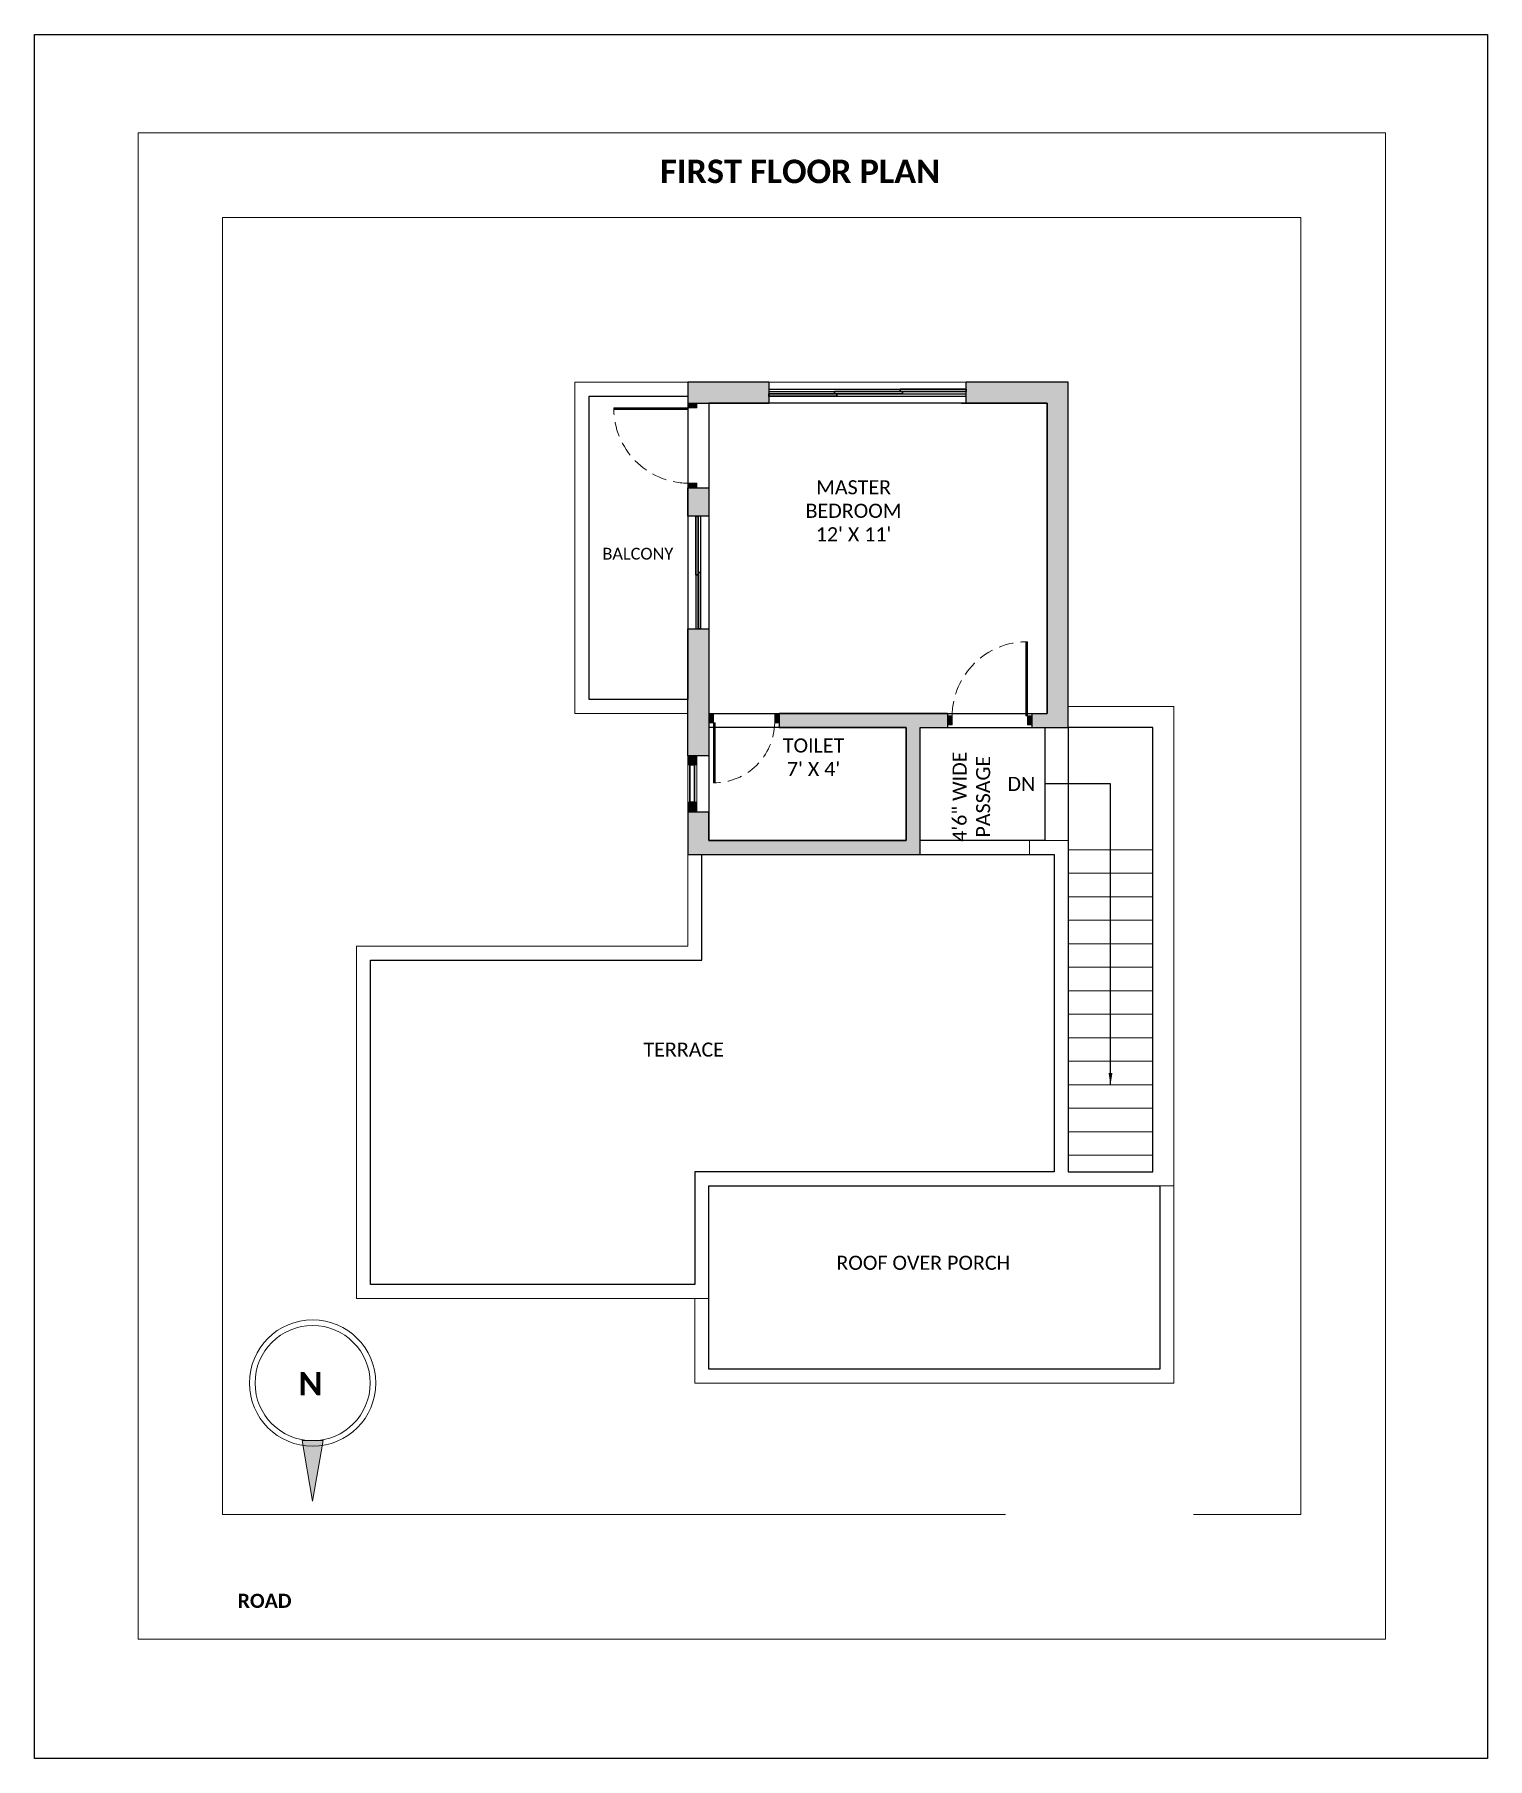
# Model space of a CAD drawing. Header units: inches. Extents: x 249 to 867, y 135 to 869.
import ezdxf

# ---------------------------------------------------------------- set-up
doc = ezdxf.new("R2010")
doc.units = ezdxf.units.IN
doc.linetypes.add('HIDDEN2', pattern=[0.1875, 0.125, -0.0625])
for name, color, linetype, lineweight in [('A-wall_Partheight', 2, 'Continuous', 20), ('A-window frame', 252, 'Continuous', 25), ('A_Door_flush and sliding door', 38, 'Continuous', 20), ('A_Glaze_window and louvers', 141, 'Continuous', 30), ('A_text', 7, 'Continuous', 25), ('DIM PLAN', 8, 'Continuous', 18), ('H_Hatch', 8, 'Continuous', 9), ('L_vegetation_shrubs and groundcover', 3, 'Continuous', 13)]:
    doc.layers.add(name, color=color, linetype=linetype, lineweight=lineweight)
for name, color, linetype in [('A_hatch wall', 253, 'Continuous'), ('PP-OUTER', 2, 'Continuous'), ('PP-ROOM1', 3, 'Continuous'), ('PP-ROOM2', 3, 'Continuous'), ('PP-ROOM3', 3, 'Continuous'), ('PP-ROOM4', 3, 'Continuous'), ('PP-ROOM5', 3, 'Continuous'), ('PP-ROOM6', 3, 'Continuous'), ('PP-TOILET', 3, 'Continuous'), ('PP-Wall', 253, 'Continuous')]:
    doc.layers.add(name, color=color, linetype=linetype)
doc.styles.add('GARAMOND', font='GARA.TTF')
doc.styles.get("Standard").update_dxf_attribs({"font": 'arial.ttf'})
doc.dimstyles.new('DIM-FOOT-100', dxfattribs={"dimtxt": 7, "dimasz": 5, "dimexe": 4, "dimexo": 4, "dimgap": 2, "dimtad": 1, "dimdec": 0, "dimzin": 3, "dimdsep": 46, "dimlunit": 4, "dimtxsty": 'GARAMOND', "dimcen": 0.009, "dimclrd": 8, "dimclre": 8, "dimclrt": 7, "dimadec": 0, "dimazin": 0, "dimtfac": 1, "dimtdec": 0, "dimtmove": 0, "dimatfit": 3, "dimfxl": 1, "dimtolj": 1, "dimtzin": 0, "dimarcsym": 0})

# ---------------------------------------------------------------- blocks, each defined once
blk = doc.blocks.new('A$C4C475DD6')
at = {"layer": 'A-wall_Partheight', "linetype": 'Continuous'}
blk.add_lwpolyline([(0, 9), (48, 9), (48, 0), (0, 0)], close=True, dxfattribs=at)
at = {"layer": 'A-window frame', "ltscale": 10}
for p, q in [((48, 5.5), (0, 5.5)), ((48, 4.5), (0, 4.5)), ((48, 3.5), (0, 3.5))]:
    blk.add_line(p, q, dxfattribs=at)
at = {"layer": 'A_Glaze_window and louvers', "ltscale": 10}
for points in [[(0, 5.5), (24, 5.5), (24, 4.5), (0, 4.5)], [(23, 4.5), (48, 4.5), (48, 3.5), (23, 3.5)]]:
    blk.add_lwpolyline(points, close=True, dxfattribs=at)
blk = doc.blocks.new('A$C39926DF2')
at = {"layer": 'H_Hatch', "linetype": 'Continuous'}
h = blk.add_hatch(dxfattribs=at)
h.set_pattern_fill('ANSI31', color=256, angle=360)
h.set_pattern_definition([(315, (-26463.96782, -560.02307), (-0.08838834765, -0.08838834765), [])])
edge = h.paths.add_edge_path()
edge.add_arc((32.09, 34.28), 3.35, -6.71085, 5.42159, ccw=False)
edge.add_line((35.43, 33.89), (3.94, 33.89))
edge.add_line((3.94, 33.89), (3.94, 34.6))
edge.add_line((3.94, 34.6), (35.43, 34.6))
h.paths.add_polyline_path([(3.94, 36.57), (3.94, 34.6), (0, 34.6), (0, 36.57)])
h.paths.add_polyline_path([(3.94, 2.54), (3.94, 0.57), (0, 0.57), (0, 2.54)])
at = {"layer": 'A_Door_flush and sliding door', "linetype": 'Continuous'}
for points in [[(3.94, 34.6), (0, 34.6), (0, 36.57), (3.94, 36.57), (3.94, 34.6)], [(3.94, 0.57), (0, 0.57), (0, 2.54), (3.94, 2.54), (3.94, 0.57)]]:
    blk.add_lwpolyline(points, dxfattribs=at)
blk.add_lwpolyline([(3.94, 33.89), (3.94, 34.6), (35.43, 34.6), (35.43, 33.89)], close=True, dxfattribs=at)
at = {"layer": 'H_Hatch', "linetype": 'HIDDEN2', "ltscale": 50}
blk.add_arc((3.45, 34.52), 31.98, 270.87447, 0.1476, dxfattribs=at)
blk = doc.blocks.new('A$C48944FFE')
at = {"layer": 'H_Hatch', "linetype": 'Continuous', "lineweight": 0, "ltscale": 0.13}
h = blk.add_hatch(dxfattribs=at)
h.set_pattern_fill('ANSI31', color=256, scale=100, angle=90, style=0)
h.set_pattern_definition([(45, (-20503.71083, -7094.74785), (0.345930612, -0.345930612), [])])
h.paths.add_polyline_path([(0, 20.09), (0.01, 24), (3.93, 24), (3.93, 20.09)])
h = blk.add_hatch(dxfattribs=at)
h.set_pattern_fill('ANSI31', color=256, scale=100, angle=90, style=0)
h.set_pattern_definition([(45, (-20503.71083, -7085.79786), (0.345930612, -0.345930612), [])])
h.paths.add_polyline_path([(0, 4.33), (0.01, 0), (3.93, 0), (3.93, 4.33)])
at = {"layer": 'A-wall_Partheight', "linetype": 'Continuous'}
blk.add_lwpolyline([(3.94, 24), (0.01, 24), (0.01, 0), (3.94, 0)], close=True, dxfattribs=at)
at = {"layer": 'A-wall_Partheight'}
for points in [[(0.01, 24), (0.01, 0), (9.01, 0), (9.01, 24)], [(0.01, 20.09), (0.01, 4.33), (3.92, 4.33), (3.92, 20.09)]]:
    blk.add_lwpolyline(points, close=True, dxfattribs=at)
at = {"layer": 'A-window frame', "linetype": 'Continuous', "lineweight": 20, "ltscale": 0.13}
blk.add_lwpolyline([(3.93, 20.09), (3.93, 24), (0.01, 24), (0, 20.09)], close=True, dxfattribs=at)
at = {"layer": 'A-window frame', "linetype": 'Continuous', "lineweight": 18, "ltscale": 0.13}
blk.add_lwpolyline([(3.93, 0), (3.93, 4.33), (0, 4.33), (0.01, 0)], close=True, dxfattribs=at)
at = {"layer": 'A-window frame', "linetype": 'Continuous', "lineweight": 18}
blk.add_lwpolyline([(3.92, 4.33), (0, 4.33), (0.01, 0), (3.93, 0)], close=True, dxfattribs=at)
at = {"layer": 'A_Glaze_window and louvers', "linetype": 'Continuous', "ltscale": 0.13}
blk.add_lwpolyline([(2.95, 4.33), (2.95, 20.09), (0.98, 20.09), (0.98, 4.33)], close=True, dxfattribs=at)
blk = doc.blocks.new('A$C41C6701B')
at = {"layer": 'A-wall_Partheight', "linetype": 'Continuous'}
blk.add_lwpolyline([(9, 84), (9, 0), (0, 0), (0, 84)], close=True, dxfattribs=at)
at = {"layer": 'A-window frame', "linetype": 'Continuous'}
for p, q in [((3, 0), (3, 84)), ((4, 0), (4, 84)), ((5, 0), (5, 84)), ((6, 0), (6, 84))]:
    blk.add_line(p, q, dxfattribs=at)
at = {"layer": 'A_Glaze_window and louvers', "ltscale": 10}
for points in [[(5, 84), (6, 84), (6, 56), (5, 56)], [(5, 57), (4, 57), (4, 28), (5, 28)], [(4, 29), (3, 29), (3, 0), (4, 0)]]:
    blk.add_lwpolyline(points, close=True, dxfattribs=at)
blk = doc.blocks.new('750 DOOR')
at = {"layer": 'H_Hatch', "linetype": 'Continuous'}
h = blk.add_hatch(dxfattribs=at)
h.set_pattern_fill('ANSI31', color=256)
h.set_pattern_definition([(45, (0, 0), (-0.08838834765, 0.08838834765), [])])
h.paths.add_polyline_path([(26104.12, -601.92), (26104.12, -599.95), (26100.18, -599.95), (26100.18, -601.92)])
h.paths.add_polyline_path([(26104.12, -602.63), (26129.7, -602.63, 0.005495), (26129.71, -602.06), (26129.71, -601.92), (26104.12, -601.92)])
h.paths.add_polyline_path([(26100.18, -627.98), (26100.18, -629.95), (26104.12, -629.95), (26104.12, -627.98)])
at = {"layer": 'A_Door_flush and sliding door', "linetype": 'Continuous'}
for points in [[(26104.12, -601.92), (26100.18, -601.92), (26100.18, -599.95), (26104.12, -599.95), (26104.12, -601.92)], [(26104.12, -629.95), (26100.18, -629.95), (26100.18, -627.98), (26104.12, -627.98), (26104.12, -629.95)]]:
    blk.add_lwpolyline(points, dxfattribs=at)
blk.add_lwpolyline([(26129.71, -601.92), (26104.12, -601.92), (26104.12, -602.63), (26129.71, -602.63)], close=True, dxfattribs=at)
at = {"layer": 'H_Hatch', "linetype": 'HIDDEN2', "ltscale": 50}
blk.add_arc((26103.71, -601.99), 26, 270.89674, 0.15129, dxfattribs=at)

msp = doc.modelspace()

# ---------------------------------------------------------------- hatches: boundary and pattern name
at = {"layer": 'A-wall_Partheight'}
h = msp.add_hatch(color=256, dxfattribs=at)
h.dxf.hatch_style = 1
h.paths.add_polyline_path([(371.76, 270.32), (362.85, 270.32), (365.77, 253.13, 0.027706), (368.75, 253.14)])
h.paths.add_polyline_path([(368.75, 253.14, -0.027706), (365.77, 253.13), (367.24, 244.5)])
at = {"layer": 'A_hatch wall'}
h = msp.add_hatch(color=250, dxfattribs=at)
h.dxf.hatch_style = 1
h.paths.add_polyline_path([(637.56, 579.76), (613.99, 579.76), (565.99, 579.76), (565.99, 575.83), (565.99, 573.76), (619.99, 573.76), (619.99, 525.76), (535.99, 525.76), (535.99, 537.76), (526.99, 537.76), (526.99, 519.76), (625.99, 519.76), (625.99, 573.76), (637.56, 573.76)])
h.paths.add_polyline_path([(688.99, 720.76), (645.49, 720.76), (645.49, 711.76), (679.99, 711.76), (679.99, 579.76), (673.56, 579.76), (673.56, 573.76), (688.99, 573.76)])
h.paths.add_polyline_path([(561.49, 720.76), (526.99, 720.76), (526.99, 711.76), (561.49, 711.76)])
h.paths.add_polyline_path([(535.99, 675.76), (526.99, 675.76), (526.99, 663.76), (535.99, 663.76)])
h.paths.add_polyline_path([(535.99, 615.76), (526.99, 615.76), (526.99, 561.76), (530.92, 561.76), (535.99, 561.76)])

# ---------------------------------------------------------------- linework, layer by layer
at = {"layer": 'A-wall_Partheight', "ltscale": 10}
for p, q in [((688.99, 582.76), (733.99, 582.76)), ((733.99, 582.76), (733.99, 378.76)), ((688.99, 573.76), (724.99, 573.76)), ((724.99, 573.76), (724.99, 384.76)), ((672.49, 525.76), (688.99, 525.76)), ((688.99, 384.76), (688.99, 525.76)), ((526.99, 480.76), (526.99, 519.76)), ((532.99, 474.76), (532.99, 519.76)), ((672.49, 519.76), (682.99, 519.76)), ((682.99, 384.76), (682.99, 519.76)), ((385.99, 480.76), (526.99, 480.76)), ((385.99, 330.76), (385.99, 480.76)), ((391.99, 474.76), (532.99, 474.76)), ((391.99, 336.76), (391.99, 474.76)), ((529.99, 336.76), (529.99, 384.76)), ((529.99, 384.76), (682.99, 384.76)), ((688.99, 384.76), (724.99, 384.76)), ((535.99, 330.76), (535.99, 378.76)), ((535.99, 378.76), (733.99, 378.76)), ((727.99, 378.76), (727.99, 300.76)), ((733.99, 378.76), (733.99, 294.76)), ((385.99, 330.76), (535.99, 330.76)), ((391.99, 336.76), (529.99, 336.76))]:
    msp.add_line(p, q, dxfattribs=at)
at = {"layer": 'A-wall_Partheight'}
for p, q in [((371.76, 270.32), (362.85, 270.32)), ((362.85, 270.32), (367.24, 244.5)), ((367.24, 244.5), (371.76, 270.32))]:
    msp.add_line(p, q, dxfattribs=at)
at = {"layer": 'A-wall_Partheight', "ltscale": 10}
for points in [[(526.99, 720.76), (478.99, 720.76), (478.99, 579.76), (526.99, 579.76)], [(526.99, 714.76), (484.99, 714.76), (484.99, 585.76), (526.99, 585.76)], [(678.99, 525.76), (678.99, 573.76)], [(688.99, 525.76), (688.99, 573.76)], [(672.49, 525.76), (672.49, 519.76)], [(688.99, 521.76), (724.99, 521.76)], [(688.99, 511.76), (724.99, 511.76)], [(688.99, 501.76), (724.99, 501.76)], [(688.99, 491.76), (724.99, 491.76)], [(688.99, 481.76), (724.99, 481.76)], [(688.99, 471.76), (724.99, 471.76)], [(688.99, 461.76), (724.99, 461.76)], [(688.99, 451.76), (724.99, 451.76)], [(688.99, 441.76), (724.99, 441.76)], [(688.99, 431.76), (724.99, 431.76)], [(688.99, 421.76), (724.99, 421.76)], [(688.99, 411.76), (724.99, 411.76)], [(688.99, 401.76), (724.99, 401.76)], [(688.99, 391.76), (724.99, 391.76)], [(529.99, 330.76), (529.99, 294.76), (733.99, 294.76)], [(535.99, 330.76), (535.99, 300.76), (727.99, 300.76)]]:
    msp.add_lwpolyline(points, dxfattribs=at)
at = {"layer": 'A-wall_Partheight'}
for radius in [26.9, 24.5]:
    msp.add_circle((367.31, 294.82), radius, dxfattribs=at)
at = {"layer": 'DIM PLAN'}
msp.add_lwpolyline([(742.32, 238.85), (787.99, 238.85), (787.99, 790.85), (328.99, 790.85), (328.99, 238.85), (662.32, 238.85)], dxfattribs=at)
at = {"layer": 'L_vegetation_shrubs and groundcover', "ltscale": 10}
msp.add_lwpolyline([(292.99, 185.85), (823.99, 185.85), (823.99, 826.85), (292.99, 826.85)], close=True, dxfattribs=at)
at = {"layer": 'PP-OUTER'}
msp.add_lwpolyline([(248.89, 868.71), (867.5, 868.71), (867.5, 135.05), (248.89, 135.05)], close=True, dxfattribs=at)
at = {"layer": 'PP-ROOM1'}
msp.add_lwpolyline([(526.99, 585.76), (484.99, 585.76), (484.99, 714.76), (526.99, 714.76)], close=True, dxfattribs=at)
at = {"layer": 'PP-ROOM2'}
msp.add_lwpolyline([(679.99, 711.76), (535.99, 711.76), (535.99, 579.76), (679.99, 579.76)], close=True, dxfattribs=at)
at = {"layer": 'PP-ROOM3'}
msp.add_lwpolyline([(678.99, 525.76), (625.99, 525.76), (625.99, 573.76), (678.99, 573.76)], close=True, dxfattribs=at)
at = {"layer": 'PP-ROOM4'}
msp.add_lwpolyline([(724.99, 573.76), (688.99, 573.76), (688.99, 384.76), (724.99, 384.76)], close=True, dxfattribs=at)
at = {"layer": 'PP-ROOM5'}
msp.add_lwpolyline([(391.99, 474.76), (532.99, 474.76), (532.99, 519.76), (682.99, 519.76), (682.99, 384.76), (529.99, 384.76), (529.99, 336.76), (391.99, 336.76)], close=True, dxfattribs=at)
at = {"layer": 'PP-ROOM6'}
msp.add_lwpolyline([(727.99, 300.76), (535.99, 300.76), (535.99, 378.76), (727.99, 378.76)], close=True, dxfattribs=at)
at = {"layer": 'PP-TOILET'}
msp.add_lwpolyline([(619.99, 573.76), (535.99, 573.76), (535.99, 525.76), (619.99, 525.76)], close=True, dxfattribs=at)
at = {"layer": 'PP-Wall', "ltscale": 10}
for p, q in [((561.49, 720.76), (526.99, 720.76)), ((526.99, 720.76), (526.99, 711.76)), ((561.49, 720.76), (561.49, 711.76)), ((688.99, 720.76), (645.49, 720.76)), ((645.49, 711.76), (645.49, 720.76)), ((688.99, 573.76), (688.99, 720.76)), ((526.99, 711.76), (561.49, 711.76)), ((643.49, 711.76), (679.99, 711.76)), ((679.99, 711.76), (679.99, 579.76)), ((637.56, 579.76), (565.99, 579.76)), ((565.99, 579.76), (565.99, 573.76)), ((637.56, 579.76), (637.56, 579.76)), ((673.56, 579.76), (679.99, 579.76)), ((673.56, 579.76), (673.56, 573.76)), ((565.99, 573.76), (619.99, 573.76)), ((619.99, 573.76), (619.99, 525.76)), ((625.99, 573.76), (637.56, 573.76)), ((625.99, 519.76), (625.99, 573.76)), ((673.56, 573.76), (688.99, 573.76)), ((535.99, 537.76), (526.99, 537.76)), ((526.99, 537.76), (526.99, 519.76)), ((535.99, 525.76), (535.99, 537.76)), ((619.99, 525.76), (535.99, 525.76)), ((526.99, 519.76), (625.99, 519.76))]:
    msp.add_line(p, q, dxfattribs=at)
at = {"layer": 'PP-Wall'}
msp.add_line((637.56, 579.76), (637.56, 573.76), dxfattribs=at)
at = {"layer": 'PP-Wall', "ltscale": 10}
msp.add_lwpolyline([(535.99, 675.76), (535.99, 663.76), (526.99, 663.76), (526.99, 675.76)], close=True, dxfattribs=at)
msp.add_lwpolyline([(526.99, 561.76), (526.99, 615.76), (535.99, 615.76), (535.99, 561.76), (526.99, 561.76)], dxfattribs=at)

# ---------------------------------------------------------------- block references
at = {"ltscale": 10, "xscale": -1, "rotation": 359.9999999999998}
msp.add_blockref('A$C39926DF2', (530.93, 675.2), dxfattribs=at)
at = {"layer": 'A_Door_flush and sliding door', "ltscale": 10, "xscale": -1, "rotation": 270}
msp.add_blockref('A$C39926DF2', (637, 574.87), dxfattribs=at)
at = {"layer": 'A_Door_flush and sliding door', "xscale": -1, "rotation": 89.99999999999991}
msp.add_blockref('750 DOOR', (-63.96, 26679.94), dxfattribs=at)
at = {"layer": 'A_Glaze_window and louvers', "ltscale": 10, "xscale": -1, "rotation": 270}
msp.add_blockref('A$C41C6701B', (561.49, 711.76), dxfattribs=at)
at = {"layer": 'A_Glaze_window and louvers', "linetype": 'Continuous', "xscale": -1, "rotation": 270}
msp.add_blockref('A$C4C475DD6', (526.99, 615.76), dxfattribs=at)
at = {"layer": 'A_Glaze_window and louvers'}
msp.add_blockref('A$C48944FFE', (526.98, 537.76), dxfattribs=at)

# ---------------------------------------------------------------- texts
at = {"layer": 'A_text', "linetype": 'Continuous'}
for s, width, insert, char_height, attachment_point in [('{\\fCalibri|b1|i0|c0|p34;FIRST FLOOR PLAN }', 361.3909, (634.42, 815.45), 10, 3), ("\\pxqc;{\\fCalibri|b0|i0|c0|p34;MASTER\\PBEDROOM\\P12' X 11'}", 67.7141, (563.75, 679.02), 6, 1), ('\\pxqc;{\\fCalibri|b0|i0|c0|p34;BALCONY}', 53.6904, (478.92, 650.26), 5, 1), ("\\pxqc;{\\fCalibri|b0|i0|c0|p34;TOILET\\P7' X 4'}", 36.7846, (562.18, 569.14), 6, 1), ('\\pxqc;{\\fCalibri|b0|i0|c0|p34;DN}', 11.4824, (663.27, 552.79), 6, 1), ('\\pxqc;{\\fCalibri|b0|i0|c0|p34;TERRACE}', 67.7141, (491.43, 439.72), 6, 1), ('{\\fCalibri|b0|i0|c0|p34;ROOF OVER PORCH}', 87.2946, (590.28, 349.01), 6, 1), ('{\\fCalibri|b1|i0|c0|p34;N}', 15.4789, (371.48, 299.56), 10, 3)]:
    msp.add_mtext_dynamic_manual_height_columns(s, width=width, gutter_width=1, heights=[0], dxfattribs=dict(at, insert=insert, char_height=char_height, attachment_point=attachment_point))
at = {"layer": 'A_text', "linetype": 'Continuous', "char_height": 6}
for s, width, insert, attachment_point, rotation in [('\\pxqc;{\\fCalibri|b0|i0|c0|p34;4\'6" WIDE PASSAGE}', 67.7141, (639.74, 510.48), 1, 90), ('\\pxqc;{\\fCalibri|b1|i0|c0|p34;ROAD}', 4173.5521, (2433.65, 199.1), 9, 360)]:
    msp.add_mtext_dynamic_manual_height_columns(s, width=width, gutter_width=1, heights=[0], dxfattribs=dict(at, insert=insert, attachment_point=attachment_point, rotation=rotation))

# ---------------------------------------------------------------- leaders
at = {"layer": 'A-wall_Partheight', "ltscale": 10}
msp.add_leader([(706.99, 421.76), (706.99, 549.76), (678.99, 549.76)], dimstyle='DIM-FOOT-100', override={"dimgap": 2, "dimtad": 0, "dimclrd": 2}, dxfattribs=at)

doc.saveas('drawing.dxf')
